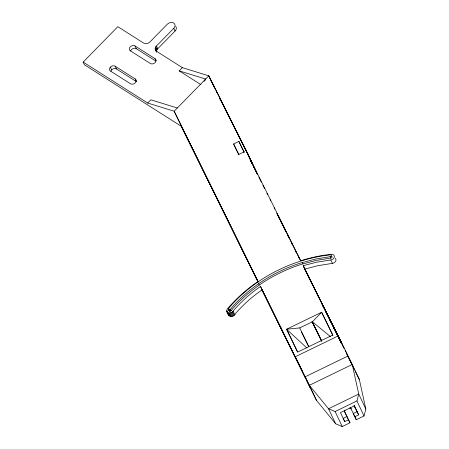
<?xml version="1.0" encoding="UTF-8"?>
<svg xmlns="http://www.w3.org/2000/svg" width="449" height="449" viewBox="0 0 449 449"><rect width="100%" height="100%" fill="white"/><g stroke="black" fill="none" stroke-linecap="round" stroke-linejoin="round"><path stroke-width="0.67" d="M250.323 159.99L256.963 173.325L246.394 150.987L208.796 75.836L182.345 67.647L156.533 51.265C154.608 50.136 154.933 47.33 156.454 46L173.785 28.309A4.692 3.586 -25.3 0 0 173.712 23.045A4.692 3.586 -25.3 0 0 167.331 24.212L150.005 41.903C148.394 43.514 145.678 44.283 143.629 43.07L117.818 26.687L83.16 62.069L84.451 64.802L181.239 126.242L258.096 281.792M175.727 26.412A4.692 3.586 -25.3 0 1 175.076 31.037L157.745 48.733L156.785 50.12L156.51 52.084M226.846 311.426C228.563 314.738 233.048 312.324 234.238 309.726A119.614 91.495 -25.3 0 1 255.56 289.981L260.493 286.445L262.109 289.858L257.176 293.393A119.614 91.495 -25.3 0 0 235.848 313.144C231.981 321.518 222.485 311.718 229.091 306.981A126.652 96.877 -25.3 0 1 258.068 281.489L174.139 111.217L147.682 103.029L83.16 62.069M228.373 308.985L230.157 306.532A124.306 95.081 -25.3 0 1 322.921 255.812L330.672 254.819A1.151 0.881 -25.3 0 1 330.571 256.609L315.524 259.056L300.886 262.929A121.96 93.291 -25.3 0 0 259.775 282.898L253.618 287.309A121.96 93.291 -25.3 0 0 231.875 307.447C231.555 308.429 229.074 311.034 228.373 308.985C228.468 312.425 231.897 310.966 232.52 308.811A121.96 93.291 -25.3 0 1 254.263 288.679L260.426 284.262A121.96 93.291 -25.3 0 1 301.532 264.293L316.169 260.42L331.216 257.973A1.151 0.881 -25.3 0 0 331.575 256.244M350.641 408.012L356.281 419.72L364.01 415.97L356.91 400.946L358.74 394.07L352.241 364.476L348.031 355.978L305.157 376.812L295.246 356.77L338.125 335.942L343.985 347.762M364.01 415.97L365.84 409.095L359.346 379.5L352.241 364.476L309.367 385.309L316.466 400.328L335.622 423.777L342.228 426.55L349.956 422.795L344.815 412.07A3.519 2.267 -26.3 0 1 345.056 410.167M204.705 80.893L205.642 79.052L179.19 70.863L182.345 67.647M203.969 81.303L205.642 79.052M147.682 103.029L150.836 99.813L177.288 108.001M335.094 258.214A3.519 2.688 -25.3 0 1 335.65 261.195A3.519 2.688 -25.3 0 1 332.434 263.355L317.886 265.685L304.843 269.097L303.232 265.685L316.276 262.267L330.818 259.943A3.519 2.688 -25.3 0 0 334.359 256.665A3.519 2.688 -25.3 0 0 331.137 254.291L323.606 255.301A126.652 96.877 -25.3 0 0 300.757 260.746L208.796 75.836L174.139 111.217L258.063 282.023M280.732 327.484L281.08 327.147M233.632 143.989L238.902 141.429L244.076 151.88L238.806 154.439L233.632 143.989L238.032 153.3M297.502 351.971L286.591 329.24L321.63 312.257L332.816 335.016L297.738 352.061L286.591 329.24L299.747 327.905L312.414 321.77L321.63 312.257L332.9 335.611M305.157 376.812L309.367 385.309L328.522 408.753L335.128 411.525L356.91 400.946M346.942 416.577L343.148 418.423L344.737 421.639L348.536 419.793M354.862 416.717L358.661 414.87L357.067 411.654L353.273 413.501L356.281 419.72M248.263 154.838L247.522 153.294M179.19 70.863L200.894 84.642M155.04 58.662A3.519 2.688 -25.3 0 1 155.096 62.613A3.519 2.688 -25.3 0 1 150.314 63.489L130.311 50.793A3.519 2.688 -25.3 0 1 130.255 46.842A3.519 2.688 -25.3 0 1 135.037 45.966L155.04 58.662L156.072 60.851M135.037 45.966L136.328 48.7L155.741 61.019M135.188 78.929A3.519 2.688 -25.3 0 1 135.244 82.874A3.519 2.688 -25.3 0 1 130.463 83.755L110.46 71.054A3.519 2.688 -25.3 0 1 110.403 67.109A3.519 2.688 -25.3 0 1 115.185 66.228L135.188 78.929L136.221 81.112M115.185 66.228L116.476 68.961L136.479 81.662M330.537 336.705L312.414 321.77L321.714 341.1M286.591 329.24L306.886 348.003M323.128 305.786L341.274 342.666L303.232 265.685L341.274 342.666L321.271 302.48M338.136 335.992L322.646 304.916L323.246 305.988M247.91 154.102L252.49 164.345L245.833 149.882L246.394 150.987M229.164 310.798L228.535 308.491M238.503 154.08L238.234 153.569L238.896 154.995M351.904 364.521L352.443 365.581M353.565 367.989L354.631 370.088M216.21 91.484L216.828 92.73M219.359 97.719L220.936 100.84M221.565 102.086L224.085 107.075M224.713 108.321L248.331 155.085M342.536 344.826L323.606 306.656M220.24 99.577L220.857 100.823M258.832 177.086L261.329 182.098M262.889 185.229L264.45 188.367M266.947 193.379L267.57 194.63M270.068 199.648L270.696 200.899M274.126 207.792L274.749 209.049M277.246 214.061L299.096 257.928M299.719 259.185L300.342 260.437M244.071 152.116L243.515 151.01L244.138 152.363M305.023 269.838L306.274 272.347M306.897 273.604L309.4 278.627M310.023 279.884L312.521 284.902M314.087 288.045L315.647 291.182M317.207 294.32L318.773 297.463M219.325 97.759L219.948 99.01M250.177 159.816L251.429 162.325M253.921 167.342L254.544 168.594M257.036 173.611L257.659 174.863M276.674 213.101L279.789 219.37M280.412 220.627L282.904 225.639M283.527 226.897L286.019 231.909M287.579 235.046L289.139 238.178M291.631 243.195L292.254 244.447M295.683 251.345L296.306 252.596M298.798 257.614L299.421 258.865M322.174 304.63L323.735 307.761M325.289 310.899L327.787 315.911M329.341 319.048L330.902 322.18M333.394 327.198L334.017 328.449M336.509 333.467L337.137 334.718M321.624 341.066L311.971 321.602L321.63 341.072M304.551 268.558L341.268 342.66M359.346 379.5L355.148 371.054M350.607 407.922L351.14 408.994A3.519 2.267 -26.3 0 0 349.53 407.995M347.868 418.575L349.956 422.795M301.509 332.125L308.654 346.572M261.969 289.639L316.466 400.328M181.239 126.242L258.102 281.899M262.132 290.06L302.738 371.924M282.892 331.968L260.493 286.445M349.575 359.823L350.736 362.169M350.394 361.591L352.027 364.902M261.778 289.56L302.362 371.845M306.409 380.062L310.237 387.683L304.439 375.415M343.148 345.954L353.066 366.676M347.661 355.905L349.288 359.234M345.292 350.332L347.526 354.929M346.808 354.16L347.981 356.663M302.873 372.9L305.107 377.491M354.025 405.475L354.946 407.372M342.811 345.882L344.007 348.373M299.747 327.905L308.749 346.611M341.582 343.289L342.565 345.365M330.133 256.71L330.778 258.08M330.818 259.943L332.434 263.355M302.267 262.525L302.912 263.889M208.796 75.836L214.605 88.127M365.84 409.095L358.74 394.07L328.522 408.753L335.622 423.777M238.902 141.429L243.891 151.981M358.661 414.87L354.401 405.857L340.477 412.62L344.737 421.639M354.104 405.464L357.067 411.654M173.785 28.309L175.076 31.037M344.608 411.711L347.565 417.974M335.128 411.525L342.228 426.55M156.454 46L157.745 48.733M155.752 46.904L157.043 49.631M155.494 47.386L156.785 50.12M155.315 47.88L156.606 50.614M155.202 48.38L156.499 51.113M155.174 48.874L156.656 52.062M155.219 49.351L156.252 51.54M258.613 283.734L259.258 285.098M233.082 311.118L234.698 314.53M232.526 311.791L234.142 315.204M230.489 309.12L231.134 310.489M231.813 312.352L233.424 315.77M230.303 309.344L230.949 310.714M230.062 309.535L230.707 310.899M229.787 309.67L230.432 311.039M229.49 309.748L230.135 311.118M230.982 312.768L232.599 316.186M229.198 309.765L229.843 311.129M228.418 308.732L229.568 311.078M228.693 309.602L229.338 310.966M230.096 313.004L231.712 316.422M229.214 313.048L230.831 316.466M228.401 312.897L230.011 316.309M226.745 310.714L229.316 315.973M227.172 312.061L228.788 315.473M110.403 67.109L111.694 69.836M256.963 173.325L248.768 155.898L248.892 156.19M258.068 281.489L258.259 281.921M130.687 50.984A3.519 2.688 -25.3 0 1 131.546 49.575L132.242 49.003A3.519 2.688 -25.3 0 1 136.328 48.7M110.841 71.251A3.519 2.688 -25.3 0 1 116.476 68.961"/></g></svg>
